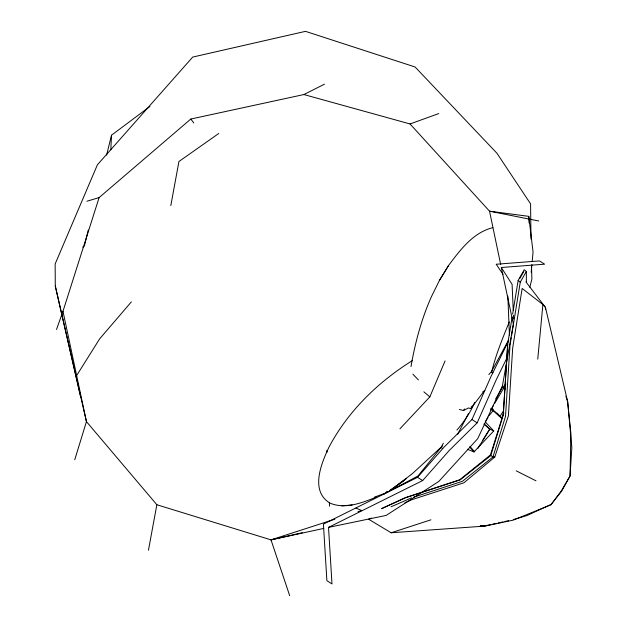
<?xml version="1.0" encoding="UTF-8"?>
<svg xmlns="http://www.w3.org/2000/svg" width="627" height="627" viewBox="0 0 627 627"><rect width="100%" height="100%" fill="white"/><g stroke="black" fill="none" stroke-linecap="round" stroke-linejoin="round"><path stroke-width="0.94" d="M484.115 424.04L489.867 429.158L477.821 448.47M110.83 149.837L111.496 135.197L149.924 106.496M507.729 343.957L503.269 415.05L490.792 455.563L460.163 479.89L405.528 497.681L381.882 508.442M531.187 272.251L531.9 264.531M532.166 261.639L533.06 251.999L528.765 216.346L489.53 211.181L410.034 123.95L303.907 94.544L190.804 119.036L99.121 197.583L86.926 201.236M537.747 359.138L542.896 304.534L522.15 288.459L512.682 348.079L508.387 415.881L494.789 457.059L463.886 482.806L411.868 499.703L404.815 502.893M511.248 337.749L510.002 345.414L505.511 416.461L492.971 456.934L462.389 481.324L413.365 497.297M511.554 335.829L520.261 282.174L526.351 271.475L524.25 269.728L518.153 280.418L512.627 314.111M512.149 317.003L507.658 344.247L503.277 414.204L490.439 454.959L459.685 479.773L405.528 497.681L381.678 508.685M170.803 205.593L178.938 161.5L218.745 133.488M148.442 550.255L156.86 504.743L86.44 421.618L55.286 285.998L55.145 263.967L97.373 164.846L192.708 57.073L305.498 31.35L415.098 66.995L496.929 153.231L530.567 203.838L530.998 239.028M410.983 366.607C415.145 342.561 421.532 318.861 431.494 296.54L439.582 280.136L448.611 265.417C460.124 250.071 473.181 232.452 492.791 227.679M491.662 372.015C495.753 354.757 502.588 338.345 509.289 321.972M88.289 229.976L84.347 246.09L82.678 247.109M106.621 155.096L111.496 135.197M529.807 287.252L531.892 279.023L531.477 265.354M74.738 459.748L86.44 421.618L62.974 311.298L99.121 197.583M474.576 402.479C470.415 412.566 464.066 421.814 456.903 430.075M56.501 329.488L62.974 311.298M399.916 428.829L429.84 396.875L445.076 360.901M506.969 357.907L496.263 379.727L477.171 422.849L449.198 450.515L422.692 480.541L328.524 527.378L331.981 583.941L326.886 580.68L323.414 524.094L417.519 477.343L443.987 447.184L471.982 419.534L491.051 376.396L508.716 340.633M490.949 408.718L501.522 418.201L503.896 412.934M439.402 280.52L448.611 265.417M457.647 434.237L468.432 413.632M459.364 409.415L463.431 410.567L468.385 407.981L470.799 408.569L472.115 406.053M374.358 497.187L386.498 492.72L417.99 475.964L441.04 447.482L443.367 443.171M488.825 374.546L491.372 371.772L508.638 339.952M519.712 278.623L523.851 271.35M495.667 398.937L502.58 387.298L505.989 384.022M492.023 407.824L493.504 405.332M494.491 403.663L503.873 387.862L505.354 388.975M485.729 421.101L488.167 417.01M463.431 410.567L464.427 408.906M478.824 446.737L479.827 445.099M482.845 440.17L489.883 428.672M77.003 374.985L99.646 338.854L131.341 301.893M503.7 410.528L500.087 416.226L498.802 415.654M484.483 390.621L470.799 408.569M489.248 415.45L493.41 410.293M467.334 449.261L474.02 451.91L493.747 430.937L485.235 421.916M384.367 494.068L387.071 491.294M442.497 445.938L412.48 473.542L395.371 486.662M412.292 360.658C378.034 381.984 348.001 411.234 329.01 447.098C321.283 463.416 309.762 491.145 330.092 503.167C345.328 509.532 362.1 502.799 376.427 497.062M482.766 391.899L484.843 390.692M303.907 94.544L324.441 84.198M391.099 506.773L411.508 497.901M371.333 518.067L368.692 519.258L391.138 532.77L485.063 526.084L513.019 520.183L550.867 504.837L561.22 491.059L570.061 475.971L570.868 433.179L567.639 401.891M410.034 123.95L438.782 113.573M391.138 532.77L430.906 519.83M156.86 504.743L271.005 539.863L334.849 519.219M357.986 511.734L361.685 510.543L355.917 508.058M513.325 519.642L526.813 515.59L551.211 504.382L561.721 491.043L569.998 476.128L571.855 447.827L567.678 401.711L545.443 307.41L525.959 281.915M289.674 595.65L271.005 539.863L302.3 532.746M486.113 525.591L490.808 524.564M492.681 524.156L496.435 523.333M498.316 522.926L503.003 521.899M504.884 521.484L508.638 520.669M271.005 539.863L323.806 528.404M328.524 527.378L386.161 515.41L438.829 481.426L477.758 438.61L502.431 385.77L513.356 324.104L501.31 267.502L544.589 264.179L539.494 260.926L496.192 264.233L503.019 274.305M341.644 505.864L352.147 504.97M490.392 409.839L492.195 409.697M480.329 525.834L485.18 525.794M480.219 526.108L485.063 526.084M494.789 457.059L492.971 456.934L490.792 455.563M538.781 220.994L489.53 211.181L500.714 264.641M490.988 408.381L493.253 409.266M503.873 387.862L502.58 387.298L504.798 388.959M493.747 430.937L489.867 429.158L484.107 424.134M516.24 470.838L535.983 480.815M417.519 477.343L422.692 480.541M471.982 419.534L477.171 422.849M441.04 447.482L442.654 448.517M491.372 371.772L492.987 372.814M518.153 280.418L520.261 282.174M423.868 391.828L429.84 396.875M491.529 408.655L499.374 415.591M412.872 374.162L418.421 379.938M542.896 304.534L545.443 307.41L545.623 309.33M470.242 446.777L474.67 451.777M469.592 446.918L474.02 451.91M497.14 413.162L501.522 418.201M190.804 119.036L193.814 122.978M501.31 267.502L512.087 284.337L513.247 310.373M565.891 396.201L567.678 401.711M55.286 285.998L80.617 396.969M528.765 216.346L529.125 223.079M326.918 450.304L327.012 452.232M329.371 502.321L329.551 506.177M513.466 315.201L513.638 319.057M507.846 296.069L509.422 334.998M526.351 271.475L526.359 282.064M406.461 478.401L403.169 481.364L389.571 490.722L406.461 478.401"/></g></svg>
